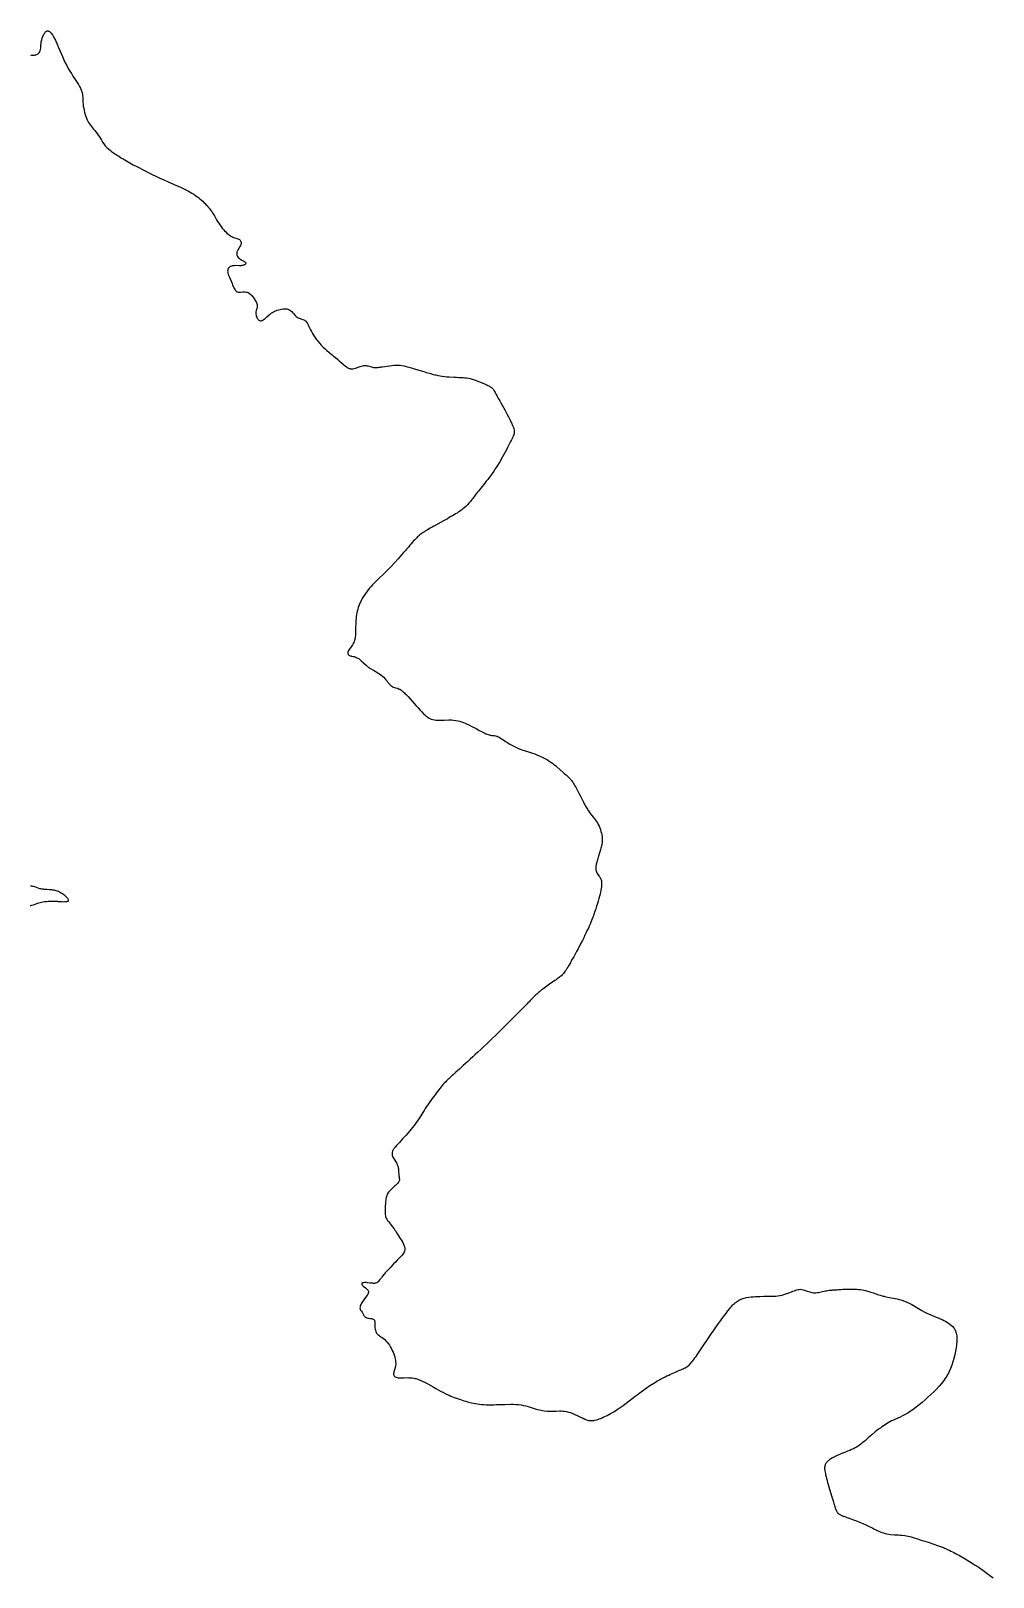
# Model space of a CAD drawing. Header units: millimetres. Extents: x -2361 to 3434, y -911 to 5460.
# Drawn here: x 1289 to 3271, y 2275 to 5460 of the extents above; entities that cross this region are included whole.
import ezdxf

# ---------------------------------------------------------------- set-up
doc = ezdxf.new("R2010")
doc.units = ezdxf.units.MM
doc.layers.add('180', color=7, linetype='Continuous')

msp = doc.modelspace()

# ---------------------------------------------------------------- linework, layer by layer
at = {"layer": '180', "elevation": 180}
for points in [[(1287.7, 5410.7), (1289.9, 5410.4), (1291.9, 5410.3), (1293.9, 5410.3), (1295.7, 5410.4), (1297.4, 5410.7), (1299, 5411.2), (1300.5, 5411.7), (1301.9, 5412.4), (1303.1, 5413.2), (1304.2, 5414), (1305.2, 5415), (1306, 5416), (1306.7, 5417.1), (1307.3, 5418.3), (1307.8, 5419.5), (1308.5, 5422.1), (1308.8, 5424.9), (1309, 5427.9), (1309.2, 5431.1), (1309.5, 5434.5), (1310, 5438.1), (1310.8, 5441.8), (1311.9, 5445.5), (1313.2, 5449.1), (1314.7, 5452.4), (1315.5, 5453.9), (1316.3, 5455.2), (1317.1, 5456.5), (1318, 5457.5), (1318.8, 5458.4), (1319.7, 5459.1), (1320.5, 5459.7), (1321.4, 5460), (1322.3, 5460.2), (1323.2, 5460.3), (1324, 5460.2), (1324.9, 5460), (1325.8, 5459.6), (1326.6, 5459.1), (1327.5, 5458.5), (1328.4, 5457.8), (1330.1, 5456), (1331.8, 5453.9), (1332.7, 5452.7), (1333.5, 5451.3), (1334.4, 5449.9), (1335.3, 5448.4), (1336.1, 5446.7), (1337.1, 5444.9), (1338, 5443), (1339, 5440.9), (1340, 5438.8), (1341, 5436.4), (1342.1, 5434), (1343.2, 5431.4), (1344.3, 5428.6), (1345.5, 5425.8), (1348, 5419.9), (1350.6, 5413.7), (1353.4, 5407.3), (1356.2, 5401), (1359.2, 5394.8), (1362.3, 5388.9), (1365.5, 5383.1), (1368.7, 5377.6), (1371.9, 5372.4), (1375.1, 5367.4), (1378.1, 5362.6), (1381.1, 5358), (1383.8, 5353.7), (1386.4, 5349.6), (1388.7, 5345.7), (1390.7, 5342), (1391.5, 5340.2), (1392.3, 5338.5), (1393, 5336.9), (1393.6, 5335.3), (1394.1, 5333.7), (1394.4, 5332.2), (1395, 5329.3), (1395.2, 5326.5), (1395.3, 5323.6), (1395.3, 5320.5), (1395.4, 5317.2), (1395.5, 5315.4), (1395.6, 5313.5), (1396, 5309.5), (1396.6, 5305.3), (1397.4, 5300.9), (1398.2, 5296.4), (1399.2, 5292.1), (1400.3, 5288), (1401.5, 5284.1), (1402.8, 5280.6), (1404.2, 5277.4), (1405.7, 5274.4), (1407.3, 5271.5), (1409.1, 5268.8), (1411.1, 5266.1), (1413.2, 5263.5), (1415.5, 5260.8), (1417.9, 5258.1), (1420.3, 5255.2), (1422.7, 5252.3), (1425.1, 5249.2), (1427.4, 5245.8), (1429.6, 5242.3), (1431.8, 5238.6), (1434, 5234.9), (1436.4, 5231.1), (1439, 5227.4), (1441.8, 5223.8), (1445, 5220.4), (1448.5, 5217), (1452.4, 5213.8), (1454.5, 5212.1), (1456.7, 5210.5), (1459, 5208.8), (1461.5, 5207.2), (1464, 5205.5), (1466.7, 5203.8), (1469.5, 5202), (1472.5, 5200.2), (1475.5, 5198.4), (1478.7, 5196.5), (1485.3, 5192.6), (1492.3, 5188.7), (1499.6, 5184.7), (1507.1, 5180.6), (1522.5, 5172.6), (1538.3, 5164.7), (1546.3, 5160.8), (1554.5, 5156.9), (1562.8, 5153.2), (1571.2, 5149.4), (1588.3, 5142), (1596.8, 5138.2), (1605.1, 5134.3), (1613, 5130.2), (1616.8, 5128.2), (1620.5, 5126), (1624.1, 5123.8), (1627.5, 5121.5), (1630.8, 5119.2), (1633.9, 5116.8), (1636.9, 5114.4), (1639.8, 5111.9), (1642.5, 5109.5), (1645.1, 5107), (1647.5, 5104.5), (1649.9, 5102.1), (1652.1, 5099.6), (1654.1, 5097.2), (1656.1, 5094.8), (1657.9, 5092.4), (1659.6, 5090.1), (1661.2, 5087.9), (1664, 5083.5), (1666.6, 5079.3), (1668.9, 5075.2), (1671.2, 5071.3), (1673.3, 5067.6), (1675.6, 5064), (1677.9, 5060.5), (1680.3, 5057.2), (1682.8, 5054.1), (1685.2, 5051.2), (1687.7, 5048.5), (1690.1, 5046), (1692.5, 5043.7), (1694.9, 5041.7), (1697.2, 5039.9), (1699.5, 5038.4), (1701.7, 5037), (1704, 5035.8), (1706.3, 5034.9), (1708.6, 5034.1), (1712.9, 5032.7), (1714.9, 5032), (1716.7, 5031.2), (1718.3, 5030.2), (1719.6, 5029.1), (1720.6, 5027.7), (1721.3, 5026.1), (1721.7, 5024.4), (1721.7, 5022.5), (1721.5, 5021.4), (1721.3, 5020.4), (1720.9, 5019.3), (1720.5, 5018.2), (1719.3, 5015.9), (1717.8, 5013.4), (1714.9, 5008.5), (1713.7, 5006.1), (1713.2, 5004.9), (1712.9, 5003.7), (1712.6, 5002.5), (1712.6, 5001.4), (1712.6, 5000.3), (1712.8, 4999.2), (1713.1, 4998.1), (1713.4, 4997.1), (1714.5, 4995.2), (1715.8, 4993.4), (1717.4, 4991.8), (1719.1, 4990.4), (1720.9, 4989.2), (1722.7, 4988.2), (1724.4, 4987.2), (1726.1, 4986.4), (1727.6, 4985.6), (1728.9, 4984.8), (1729.9, 4984.1), (1730.6, 4983.2), (1731.1, 4982.4), (1731.2, 4981.6), (1731.1, 4980.8), (1730.8, 4980), (1730.1, 4979.2), (1729.2, 4978.6), (1728.1, 4978), (1726.7, 4977.4), (1725.2, 4977), (1723.5, 4976.7), (1721.7, 4976.5), (1719.8, 4976.4), (1717.8, 4976.4), (1709.6, 4976.7), (1707.5, 4976.6), (1705.5, 4976.4), (1703.6, 4976), (1701.7, 4975.5), (1700, 4974.8), (1698.4, 4974), (1697, 4973), (1695.9, 4971.8), (1695, 4970.5), (1694.4, 4969), (1694, 4967.3), (1693.9, 4965.4), (1694.1, 4963.3), (1694.6, 4961), (1695.3, 4958.4), (1696.4, 4955.7), (1697.6, 4952.7), (1698.9, 4949.7), (1701.7, 4943.4), (1703, 4940.2), (1704.2, 4937.1), (1705.4, 4934), (1706.6, 4931.2), (1707.8, 4928.7), (1709.1, 4926.5), (1709.8, 4925.5), (1710.6, 4924.7), (1711.4, 4924), (1712.2, 4923.4), (1713.2, 4923), (1714.1, 4922.6), (1716.1, 4922.2), (1718.3, 4922.1), (1720.6, 4922.2), (1725.1, 4922.5), (1727.4, 4922.6), (1729.6, 4922.5), (1731.8, 4922.3), (1733.9, 4921.8), (1736, 4921.1), (1738, 4920.1), (1739.9, 4918.8), (1741.7, 4917.3), (1743.5, 4915.4), (1745.2, 4913.4), (1748.3, 4909.1), (1749.7, 4907), (1750.9, 4904.9), (1752.1, 4902.9), (1753.1, 4900.9), (1753.9, 4898.9), (1754.5, 4896.9), (1754.8, 4894.9), (1754.8, 4892.9), (1754.5, 4890.8), (1754, 4888.6), (1752.8, 4884.1), (1752.3, 4881.8), (1752.1, 4879.4), (1752.1, 4877.1), (1752.4, 4874.8), (1753, 4872.6), (1753.8, 4870.5), (1754.8, 4868.6), (1755.9, 4866.9), (1757.1, 4865.5), (1758.4, 4864.4), (1759.7, 4863.6), (1761.1, 4863.2), (1762.6, 4863.1), (1764.1, 4863.3), (1765.7, 4863.9), (1767.4, 4864.9), (1769.2, 4866.1), (1771.1, 4867.7), (1774.8, 4871.1), (1778.6, 4874.7), (1780.5, 4876.3), (1782.3, 4877.7), (1784.3, 4879.1), (1786.3, 4880.3), (1788.4, 4881.5), (1790.7, 4882.6), (1793.3, 4883.7), (1796, 4884.7), (1799, 4885.7), (1802, 4886.5), (1805, 4887.2), (1808, 4887.7), (1810.8, 4887.9), (1813.5, 4887.9), (1815.9, 4887.6), (1818.2, 4887.1), (1820.3, 4886.3), (1822.3, 4885.1), (1824.2, 4883.8), (1826, 4882.1), (1827.8, 4880.2), (1829.5, 4878.1), (1833.1, 4874), (1835, 4872.1), (1837, 4870.4), (1839.2, 4869.2), (1841.6, 4868.2), (1846.5, 4866.7), (1848.9, 4866), (1851.2, 4865), (1852.2, 4864.4), (1853.2, 4863.7), (1854.2, 4862.9), (1855, 4862.1), (1856.7, 4860), (1858.2, 4857.5), (1859.6, 4854.7), (1861.1, 4851.6), (1862.7, 4848.3), (1864.4, 4844.7), (1866.4, 4841), (1868.6, 4837.1), (1871, 4833.1), (1873.6, 4829), (1876.5, 4824.9), (1879.7, 4820.8), (1883.2, 4816.8), (1886.9, 4812.8), (1890.7, 4809), (1894.6, 4805.3), (1898.4, 4801.8), (1902.2, 4798.6), (1905.8, 4795.6), (1909.1, 4792.8), (1912.3, 4790.3), (1915.3, 4787.9), (1921.1, 4783.1), (1924, 4780.7), (1926.9, 4778.1), (1932.8, 4772.7), (1935.8, 4770.2), (1938.7, 4768), (1940.1, 4767), (1941.5, 4766.2), (1942.9, 4765.4), (1944.3, 4764.8), (1945.7, 4764.4), (1947, 4764.1), (1948.3, 4764), (1949.6, 4763.9), (1952.1, 4764.1), (1954.6, 4764.6), (1957.1, 4765.4), (1959.7, 4766.3), (1964.8, 4768.2), (1967.3, 4769.1), (1969.9, 4769.8), (1972.4, 4770.4), (1974.8, 4770.8), (1977.2, 4770.9), (1979.5, 4770.8), (1981.7, 4770.4), (1983.8, 4769.9), (1988, 4768.6), (1990.1, 4768), (1992.2, 4767.5), (1994.4, 4767.1), (1996.7, 4766.9), (1999.3, 4766.9), (2002.1, 4767), (2003.6, 4767.1), (2005.3, 4767.3), (2007, 4767.5), (2008.9, 4767.7), (2010.9, 4768), (2013, 4768.3), (2017.5, 4769), (2022.3, 4769.7), (2027.2, 4770.4), (2032, 4771.1), (2036.7, 4771.5), (2039, 4771.7), (2041.1, 4771.8), (2045.2, 4771.8), (2049.2, 4771.5), (2053.1, 4770.9), (2057.3, 4770.1), (2059.5, 4769.6), (2061.9, 4769), (2064.3, 4768.3), (2067, 4767.6), (2069.8, 4766.8), (2072.8, 4765.9), (2075.9, 4765), (2079.2, 4764), (2086, 4762), (2099.9, 4757.8), (2103.2, 4756.8), (2106.5, 4755.9), (2109.6, 4755), (2112.6, 4754.1), (2115.4, 4753.3), (2118, 4752.6), (2120.5, 4752), (2122.9, 4751.4), (2127.4, 4750.4), (2131.8, 4749.5), (2136.1, 4748.8), (2140.5, 4748.3), (2145.2, 4747.8), (2150.2, 4747.5), (2160.6, 4746.9), (2165.7, 4746.7), (2170.5, 4746.5), (2172.8, 4746.4), (2175, 4746.3), (2179.1, 4746), (2182.8, 4745.7), (2186.4, 4745.3), (2189.9, 4744.7), (2193.7, 4743.9), (2195.7, 4743.4), (2197.8, 4742.8), (2200, 4742.1), (2202.3, 4741.3), (2204.8, 4740.5), (2207.4, 4739.5), (2212.7, 4737.5), (2218, 4735.3), (2223.2, 4733.1), (2225.6, 4732), (2227.9, 4731), (2230, 4729.9), (2231.9, 4729), (2233.6, 4728.1), (2235.1, 4727.2), (2236.4, 4726.4), (2237.6, 4725.5), (2238.7, 4724.5), (2239.7, 4723.4), (2240.7, 4722.2), (2241.7, 4720.8), (2242.8, 4719.1), (2243.9, 4717.2), (2245.2, 4715), (2246.6, 4712.4), (2247.4, 4710.9), (2248.3, 4709.4), (2249.2, 4707.8), (2250.1, 4706), (2251.2, 4704.2), (2252.2, 4702.2), (2254.5, 4698.1), (2256.9, 4693.7), (2259.4, 4689.1), (2264.7, 4679.5), (2269.8, 4669.9), (2272.3, 4665.2), (2274.6, 4660.8), (2276.7, 4656.6), (2277.7, 4654.6), (2278.6, 4652.7), (2279.5, 4650.9), (2280.3, 4649.2), (2281, 4647.6), (2281.7, 4646.1), (2282.8, 4643.3), (2283.6, 4640.8), (2284.2, 4638.6), (2284.5, 4636.4), (2284.6, 4634.4), (2284.4, 4632.4), (2284, 4630.4), (2283.4, 4628.2), (2282.5, 4626), (2281.4, 4623.5), (2280.1, 4620.7), (2279.4, 4619.2), (2278.6, 4617.6), (2276.8, 4614.1), (2274.9, 4610.3), (2272.8, 4606.2), (2270.6, 4601.8), (2268.2, 4597.2), (2265.6, 4592.5), (2263, 4587.6), (2260.2, 4582.6), (2254.4, 4572.6), (2248.3, 4562.7), (2245.3, 4557.9), (2242.2, 4553.2), (2239.1, 4548.7), (2235.9, 4544.4), (2232.9, 4540.2), (2229.8, 4536.2), (2226.8, 4532.3), (2223.9, 4528.5), (2221, 4524.9), (2218.2, 4521.5), (2215.6, 4518.2), (2213, 4515), (2210.6, 4512), (2208.3, 4509.2), (2206.2, 4506.5), (2204.2, 4503.9), (2202.3, 4501.4), (2200.5, 4499.1), (2198.9, 4496.9), (2197.3, 4494.7), (2194.1, 4490.8), (2191.1, 4487.1), (2187.9, 4483.6), (2184.5, 4480.3), (2180.7, 4477), (2178.7, 4475.4), (2176.5, 4473.7), (2174.2, 4472.1), (2171.8, 4470.4), (2169.2, 4468.7), (2166.5, 4467), (2163.6, 4465.2), (2160.6, 4463.4), (2157.4, 4461.4), (2154, 4459.5), (2150.4, 4457.4), (2146.7, 4455.2), (2138.8, 4450.8), (2122.7, 4441.8), (2118.8, 4439.6), (2115, 4437.5), (2111.4, 4435.5), (2108, 4433.5), (2104.9, 4431.7), (2101.9, 4430), (2099.3, 4428.4), (2096.9, 4426.9), (2094.7, 4425.5), (2092.7, 4424.1), (2088.9, 4421.2), (2087, 4419.6), (2085.2, 4417.9), (2083.4, 4416.1), (2081.4, 4414.1), (2079.4, 4411.9), (2077.2, 4409.5), (2074.7, 4406.7), (2072.1, 4403.7), (2069.3, 4400.4), (2066.3, 4396.9), (2063.2, 4393.2), (2059.9, 4389.3), (2056.4, 4385.3), (2052.9, 4381.2), (2045.5, 4372.8), (2037.8, 4364.3), (2030, 4356), (2022.2, 4348.1), (2014.4, 4340.5), (2006.8, 4333.1), (1999.6, 4326), (1996.1, 4322.5), (1992.7, 4318.9), (1989.5, 4315.4), (1986.4, 4311.9), (1983.4, 4308.4), (1980.7, 4304.9), (1978.1, 4301.3), (1975.6, 4297.7), (1973.4, 4294.1), (1971.3, 4290.5), (1969.3, 4286.9), (1967.6, 4283.2), (1965.9, 4279.6), (1964.5, 4275.9), (1963.2, 4272.2), (1962, 4268.5), (1961.1, 4264.8), (1960.2, 4261), (1959.5, 4257.2), (1959, 4253.5), (1958.6, 4249.7), (1958.2, 4246), (1957.8, 4238.8), (1957.6, 4231.8), (1957.6, 4228.5), (1957.5, 4225.4), (1957.5, 4222.3), (1957.4, 4219.5), (1957.3, 4216.8), (1957.1, 4214.3), (1956.9, 4212), (1956.6, 4209.9), (1956.2, 4208), (1955.8, 4206.2), (1955.3, 4204.5), (1954.8, 4203), (1953.7, 4200.2), (1952.5, 4197.8), (1951.1, 4195.5), (1948.2, 4191.3), (1946.8, 4189.4), (1945.4, 4187.5), (1944.2, 4185.6), (1943.2, 4183.9), (1942.3, 4182.2), (1941.8, 4180.6), (1941.5, 4179.1), (1941.5, 4177.7), (1941.7, 4176.5), (1942.2, 4175.4), (1942.9, 4174.5), (1943.8, 4173.8), (1944.9, 4173.2), (1946.1, 4172.8), (1947.6, 4172.5), (1949.1, 4172.2), (1952.6, 4171.5), (1954.4, 4171.1), (1956.3, 4170.5), (1958.3, 4169.8), (1960.3, 4168.9), (1962.4, 4167.7), (1964.6, 4166.3), (1966.9, 4164.5), (1969.2, 4162.5), (1974.1, 4158), (1979, 4153.4), (1981.4, 4151.3), (1983.7, 4149.5), (1986, 4147.8), (1988.4, 4146.4), (1993.1, 4143.6), (1995.7, 4142.2), (1998.4, 4140.7), (2001.2, 4139), (2004.1, 4137.3), (2007, 4135.3), (2009.9, 4133.3), (2012.7, 4131), (2015.4, 4128.6), (2017.9, 4126), (2020.2, 4123.3), (2022.3, 4120.6), (2024.3, 4117.9), (2026.3, 4115.5), (2028.2, 4113.3), (2030.1, 4111.5), (2032, 4110.1), (2034, 4109), (2035.9, 4108.2), (2039.8, 4107), (2043.7, 4106), (2045.6, 4105.3), (2047.6, 4104.3), (2048.7, 4103.7), (2049.8, 4103.1), (2051, 4102.3), (2052.2, 4101.3), (2053.6, 4100.3), (2055, 4099.1), (2056.5, 4097.8), (2058.1, 4096.2), (2059.8, 4094.6), (2061.7, 4092.7), (2063.6, 4090.7), (2065.6, 4088.6), (2069.7, 4084.2), (2074, 4079.5), (2082.6, 4069.9), (2086.6, 4065.3), (2090.5, 4061), (2094.1, 4057.1), (2097.6, 4053.5), (2099.3, 4051.9), (2101, 4050.3), (2102.6, 4048.9), (2104.2, 4047.6), (2105.8, 4046.4), (2107.3, 4045.3), (2108.9, 4044.4), (2110.4, 4043.5), (2113.4, 4042.2), (2116.5, 4041.2), (2119.8, 4040.6), (2123.2, 4040.3), (2126.9, 4040.1), (2131, 4040.2), (2135.5, 4040.3), (2140.2, 4040.4), (2150, 4040.6), (2154.9, 4040.5), (2159.6, 4040.2), (2164, 4039.7), (2168.2, 4038.9), (2172.2, 4038), (2176.1, 4036.8), (2179.8, 4035.4), (2183.5, 4033.8), (2187.3, 4032.2), (2191, 4030.4), (2198.5, 4026.7), (2205.8, 4022.9), (2209.2, 4021), (2212.5, 4019.2), (2215.5, 4017.6), (2218.4, 4016), (2221.2, 4014.6), (2223.8, 4013.3), (2226.2, 4012.1), (2228.5, 4011.2), (2230.7, 4010.4), (2232.7, 4009.8), (2234.7, 4009.3), (2236.5, 4009), (2238.3, 4008.7), (2239.9, 4008.6), (2243, 4008.3), (2246.1, 4007.9), (2247.7, 4007.5), (2249.4, 4007), (2251.2, 4006.1), (2253.2, 4005), (2255.5, 4003.7), (2257.9, 4002), (2260.6, 4000.2), (2263.5, 3998.3), (2266.7, 3996.2), (2270.2, 3994), (2274, 3991.7), (2277.9, 3989.5), (2282, 3987.3), (2286.1, 3985.2), (2290.3, 3983.2), (2294.4, 3981.4), (2298.4, 3979.9), (2302.3, 3978.5), (2310, 3976.1), (2314, 3974.9), (2318.1, 3973.6), (2322.3, 3972.1), (2326.7, 3970.5), (2331.3, 3968.7), (2335.9, 3966.8), (2340.5, 3964.7), (2344.9, 3962.6), (2349.1, 3960.5), (2352.9, 3958.3), (2356.5, 3956), (2359.8, 3953.8), (2363, 3951.4), (2366.1, 3949), (2369.1, 3946.5), (2372.2, 3943.9), (2378.7, 3938.3), (2385.2, 3932.6), (2388.3, 3929.8), (2391.2, 3927.3), (2393.9, 3924.9), (2396.3, 3922.6), (2398.6, 3920.4), (2400.8, 3917.9), (2402, 3916.5), (2403.1, 3915), (2404.3, 3913.4), (2405.5, 3911.6), (2406.8, 3909.6), (2408.1, 3907.4), (2409.6, 3904.9), (2411.1, 3902.2), (2412.6, 3899.4), (2414.2, 3896.4), (2417.5, 3890), (2420.8, 3883.5), (2424.1, 3877), (2425.7, 3873.9), (2427.3, 3870.9), (2428.8, 3868), (2430.2, 3865.4), (2431.5, 3862.9), (2432.8, 3860.7), (2434, 3858.5), (2435.2, 3856.6), (2436.3, 3854.8), (2437.4, 3853.1), (2439.5, 3850), (2441.5, 3847.2), (2443.5, 3844.6), (2447.6, 3839.5), (2451.8, 3834.3), (2453.8, 3831.5), (2455.7, 3828.6), (2457.5, 3825.4), (2459.1, 3821.9), (2460.6, 3818.3), (2461.9, 3814.6), (2463.1, 3810.9), (2464, 3807.2), (2464.8, 3803.6), (2465.4, 3800.2), (2465.7, 3797), (2465.8, 3793.8), (2465.7, 3790.5), (2465.3, 3787), (2465, 3785.1), (2464.6, 3783.1), (2464.2, 3781.1), (2463.6, 3778.8), (2463, 3776.5), (2462.3, 3774), (2460.8, 3768.8), (2457.5, 3758), (2455.9, 3752.7), (2455.2, 3750.2), (2454.5, 3747.8), (2454, 3745.6), (2453.5, 3743.5), (2453.1, 3741.6), (2452.8, 3739.8), (2452.5, 3738.2), (2452.4, 3736.7), (2452.3, 3735.2), (2452.3, 3733.9), (2452.5, 3731.6), (2453, 3729.5), (2453.7, 3727.5), (2454.6, 3725.7), (2455.6, 3723.9), (2456.8, 3722.2), (2459.2, 3718.9), (2460.3, 3717.3), (2461.3, 3715.7), (2462.2, 3714.2), (2462.9, 3712.7), (2463.5, 3711), (2464, 3709.3), (2464.3, 3707.3), (2464.4, 3705.1), (2464.4, 3702.7), (2464.3, 3699.9), (2464, 3696.8), (2463.6, 3693.5), (2463, 3689.8), (2462.2, 3685.9), (2461.2, 3681.7), (2460.1, 3677.2), (2458.7, 3672.5), (2457.3, 3667.5), (2455.7, 3662.4), (2454, 3657.1), (2452.2, 3651.6), (2450.4, 3646), (2448.5, 3640.2), (2447.4, 3637.2), (2446.3, 3634.1), (2445, 3630.8), (2443.7, 3627.4), (2442.3, 3623.8), (2440.7, 3620), (2439, 3615.9), (2437.1, 3611.7), (2435, 3607.2), (2432.7, 3602.4), (2430.2, 3597.3), (2427.6, 3591.9), (2424.8, 3586.4), (2421.9, 3580.7), (2415.9, 3569.3), (2412.8, 3563.6), (2409.8, 3558), (2406.9, 3552.7), (2404, 3547.5), (2401.3, 3542.6), (2400, 3540.4), (2398.7, 3538.2), (2397.5, 3536.1), (2396.4, 3534.1), (2395.3, 3532.2), (2394.2, 3530.5), (2393.3, 3528.8), (2392.3, 3527.3), (2390.6, 3524.5), (2389, 3522.1), (2387.5, 3520), (2386.1, 3518.2), (2384.7, 3516.6), (2383.3, 3515.1), (2381.8, 3513.7), (2380.3, 3512.5), (2378.7, 3511.2), (2377, 3509.9), (2375.1, 3508.5), (2373, 3507), (2370.6, 3505.4), (2368.1, 3503.7), (2365.5, 3501.8), (2359.9, 3498), (2348.5, 3489.9), (2345.8, 3487.9), (2343.2, 3486), (2340.8, 3484.2), (2338.5, 3482.4), (2336.4, 3480.7), (2334.4, 3479.1), (2330.7, 3475.7), (2328.8, 3473.9), (2326.9, 3472), (2324.8, 3470), (2322.5, 3467.7), (2320.1, 3465.2), (2317.4, 3462.3), (2315.9, 3460.8), (2314.3, 3459.2), (2312.7, 3457.5), (2310.9, 3455.7), (2309, 3453.8), (2307.1, 3451.8), (2305, 3449.7), (2302.8, 3447.5), (2300.6, 3445.2), (2298.2, 3442.8), (2295.7, 3440.3), (2293.2, 3437.7), (2287.9, 3432.4), (2282.3, 3426.8), (2276.6, 3421.1), (2270.6, 3415.1), (2264.5, 3409.1), (2258.3, 3403), (2245.7, 3390.7), (2239.5, 3384.7), (2233.3, 3378.7), (2227.2, 3372.9), (2221.2, 3367.2), (2215.3, 3361.7), (2209.6, 3356.3), (2204.1, 3351.2), (2198.8, 3346.2), (2193.6, 3341.5), (2188.7, 3336.9), (2184, 3332.6), (2179.5, 3328.5), (2175.3, 3324.7), (2171.3, 3321.1), (2167.7, 3317.8), (2164.4, 3314.8), (2161.3, 3312), (2158.5, 3309.5), (2156, 3307.2), (2153.6, 3305.1), (2151.5, 3303.1), (2149.6, 3301.3), (2147.8, 3299.7), (2146.2, 3298.1), (2144.6, 3296.7), (2143.2, 3295.3), (2140.6, 3292.6), (2138.2, 3289.9), (2135.9, 3287.2), (2133.6, 3284.4), (2131.3, 3281.5), (2129, 3278.5), (2126.5, 3275.3), (2123.9, 3271.8), (2121.2, 3268.1), (2118.3, 3264.3), (2115.4, 3260.3), (2109.4, 3252), (2106.6, 3247.9), (2103.8, 3243.8), (2101.2, 3239.8), (2098.7, 3235.8), (2096.3, 3232), (2093.9, 3228.2), (2091.7, 3224.6), (2089.4, 3221.1), (2084.9, 3214.3), (2082.6, 3211), (2080.1, 3207.7), (2077.5, 3204.2), (2074.7, 3200.7), (2071.7, 3197), (2068.4, 3193.2), (2065, 3189.2), (2061.5, 3185.3), (2054.4, 3177.4), (2051, 3173.7), (2047.7, 3170.1), (2044.5, 3166.7), (2041.6, 3163.5), (2039.1, 3160.5), (2037.9, 3159.1), (2036.9, 3157.7), (2035.9, 3156.3), (2035.1, 3155), (2034.4, 3153.7), (2033.8, 3152.5), (2033.4, 3151.3), (2033, 3150.2), (2032.8, 3149.1), (2032.7, 3148), (2032.7, 3145.9), (2033, 3143.8), (2033.7, 3141.9), (2034.5, 3139.9), (2035.5, 3137.9), (2036.7, 3135.9), (2039.1, 3131.9), (2041.5, 3128.1), (2042.5, 3126.3), (2043.3, 3124.6), (2044.1, 3122.9), (2044.7, 3121.2), (2045.2, 3119.5), (2045.5, 3117.7), (2045.8, 3115.9), (2046, 3113.9), (2046.2, 3109.6), (2046.4, 3105.3), (2046.5, 3103.1), (2046.7, 3101.1), (2047, 3099.2), (2047.4, 3097.4), (2047.6, 3095.7), (2047.8, 3094.1), (2047.8, 3092.5), (2047.5, 3091), (2046.9, 3089.5), (2046, 3088), (2044.8, 3086.5), (2043.4, 3085), (2041.7, 3083.4), (2039.8, 3081.7), (2037.8, 3080), (2035.7, 3078.1), (2031.3, 3074), (2029.2, 3071.9), (2027.2, 3069.7), (2025.5, 3067.5), (2024, 3065.4), (2022.8, 3063.2), (2021.8, 3061), (2021, 3058.8), (2020.4, 3056.4), (2020, 3053.9), (2019.6, 3051.1), (2019.3, 3048.2), (2019, 3045), (2018.6, 3038.5), (2018.4, 3032.1), (2018.3, 3029.2), (2018.2, 3026.4), (2018.3, 3023.8), (2018.5, 3021.3), (2018.9, 3018.9), (2019.5, 3016.5), (2020.5, 3014.1), (2021.8, 3011.8), (2023.4, 3009.4), (2025.2, 3006.9), (2029.2, 3002), (2033.2, 2997.1), (2036.8, 2992.2), (2038.5, 2989.6), (2040.2, 2987), (2042, 2984.1), (2043.9, 2981.1), (2046, 2977.9), (2048.2, 2974.4), (2052.7, 2967.3), (2054.7, 2963.7), (2056.4, 2960.3), (2057.1, 2958.7), (2057.7, 2957.1), (2058.2, 2955.5), (2058.6, 2954.1), (2058.9, 2952.7), (2059, 2951.3), (2059, 2950), (2059, 2948.7), (2058.6, 2946.4), (2057.8, 2944.1), (2056.6, 2941.9), (2055.2, 2939.8), (2053.5, 2937.7), (2051.6, 2935.6), (2043.3, 2927.6), (2039.5, 2923.6), (2036, 2919.7), (2032.5, 2915.7), (2028.8, 2911.8), (2024.8, 2907.8), (2020.8, 2903.6), (2018.7, 2901.3), (2016.6, 2898.8), (2012.5, 2893.7), (2010.6, 2891.2), (2008.7, 2888.9), (2007, 2886.7), (2005.3, 2884.8), (2003.8, 2883.2), (2002.4, 2882), (2001, 2881), (1999.6, 2880.3), (1998, 2879.9), (1996.3, 2879.7), (1994.3, 2879.6), (1992.1, 2879.8), (1989.7, 2880), (1987.3, 2880.3), (1982.3, 2881), (1979.9, 2881.2), (1977.7, 2881.3), (1975.6, 2881.2), (1973.8, 2881.1), (1972.3, 2880.8), (1971.2, 2880.3), (1970.7, 2880), (1970.4, 2879.7), (1970.2, 2879.3), (1970.1, 2878.9), (1970.1, 2878.5), (1970.2, 2878), (1970.7, 2876.9), (1971.5, 2875.8), (1972.6, 2874.7), (1973.9, 2873.5), (1975.3, 2872.3), (1978.2, 2870.2), (1979.6, 2869.1), (1981, 2868.1), (1982.1, 2867), (1983.1, 2865.9), (1983.7, 2864.6), (1984, 2863.3), (1984.1, 2861.9), (1983.8, 2860.4), (1983.3, 2858.8), (1982.5, 2857.1), (1981.5, 2855.3), (1980.3, 2853.5), (1978.9, 2851.6), (1977.5, 2849.6), (1974.3, 2845.5), (1971.4, 2841.2), (1970, 2839.1), (1968.9, 2836.9), (1967.9, 2834.8), (1967.2, 2832.7), (1966.7, 2830.8), (1966.6, 2829), (1966.8, 2827.3), (1967.3, 2825.8), (1968, 2824.4), (1968.9, 2823.1), (1970.9, 2820.5), (1971.8, 2819.2), (1972.6, 2817.7), (1974.1, 2814.7), (1974.8, 2813.3), (1975.6, 2812), (1976.6, 2810.8), (1977.8, 2809.9), (1979.2, 2809.2), (1980.8, 2808.7), (1982.5, 2808.3), (1984.2, 2808), (1987.7, 2807.6), (1989.4, 2807.4), (1991, 2807.1), (1992.4, 2806.7), (1993.7, 2806.2), (1994.8, 2805.6), (1995.7, 2804.8), (1996.4, 2803.8), (1996.8, 2802.5), (1997.1, 2801), (1997.2, 2799.4), (1997.3, 2797.5), (1997.3, 2795.4), (1997.3, 2793.2), (1997.3, 2790.8), (1997.5, 2788.2), (1997.8, 2785.6), (1998.3, 2783.1), (1999, 2780.6), (2000, 2778.3), (2000.6, 2777.2), (2001.4, 2776.2), (2003.1, 2774.4), (2005.1, 2772.8), (2007.4, 2771.2), (2009.8, 2769.7), (2012.4, 2768), (2015, 2766.1), (2017.6, 2763.9), (2020.2, 2761.3), (2022.7, 2758.5), (2025.1, 2755.4), (2027.3, 2752.1), (2029.5, 2748.6), (2031.4, 2745.1), (2033.2, 2741.4), (2034.8, 2737.8), (2036.2, 2734.2), (2037.4, 2730.6), (2038.4, 2727.2), (2039.1, 2724), (2039.7, 2721), (2040, 2718.2), (2040.2, 2715.6), (2040.2, 2713.1), (2040, 2710.8), (2039.6, 2708.6), (2039.1, 2706.3), (2037.8, 2701.8), (2036.6, 2697.5), (2036.1, 2695.5), (2035.9, 2693.6), (2035.9, 2691.9), (2036.3, 2690.4), (2037, 2689.1), (2038, 2687.9), (2039.4, 2687), (2041.1, 2686.3), (2043.2, 2685.8), (2045.6, 2685.4), (2048.2, 2685.2), (2051.2, 2685.2), (2054.2, 2685.2), (2057.5, 2685.3), (2064.1, 2685.5), (2067.4, 2685.4), (2070.8, 2685.3), (2074.3, 2684.9), (2077.9, 2684.3), (2079.9, 2683.9), (2081.9, 2683.4), (2083.9, 2682.7), (2086.1, 2682), (2088.3, 2681.1), (2090.7, 2680.2), (2093.2, 2679.1), (2095.7, 2677.9), (2100.9, 2675.2), (2106.4, 2672.4), (2117.3, 2666.3), (2122.7, 2663.3), (2127.9, 2660.5), (2132.8, 2657.9), (2137.6, 2655.4), (2142.1, 2653.1), (2146.3, 2651), (2150.3, 2649.2), (2154, 2647.5), (2157.5, 2646), (2160.8, 2644.6), (2167.2, 2642.3), (2173.7, 2640.1), (2177.2, 2639), (2180.8, 2637.9), (2184.5, 2636.8), (2188.4, 2635.8), (2196.3, 2633.8), (2204.4, 2632.1), (2208.5, 2631.4), (2212.7, 2630.8), (2217.1, 2630.3), (2221.6, 2629.9), (2226.3, 2629.7), (2231.4, 2629.5), (2236.6, 2629.6), (2242.1, 2629.7), (2247.7, 2629.8), (2253.5, 2630), (2265.1, 2630.4), (2276.6, 2630.6), (2282.3, 2630.5), (2287.8, 2630.3), (2293.2, 2629.9), (2298.4, 2629.3), (2303.4, 2628.4), (2308.3, 2627.3), (2312.9, 2626.1), (2317.3, 2624.7), (2321.4, 2623.3), (2325.4, 2622), (2329.3, 2620.8), (2332.9, 2619.7), (2336.3, 2618.9), (2339.6, 2618.2), (2342.9, 2617.6), (2346, 2617.2), (2352.2, 2616.6), (2358.3, 2616.4), (2364.6, 2616.5), (2370.9, 2616.7), (2377.5, 2616.9), (2380.9, 2616.9), (2384.5, 2616.7), (2388.2, 2616.3), (2392.1, 2615.6), (2394.1, 2615.2), (2396.1, 2614.6), (2400.4, 2613.3), (2404.9, 2611.6), (2409.3, 2609.7), (2413.8, 2607.7), (2418.1, 2605.6), (2422.3, 2603.6), (2426.2, 2601.7), (2429.9, 2599.9), (2433.6, 2598.5), (2435.5, 2598), (2437.4, 2597.5), (2439.4, 2597.2), (2441.4, 2597), (2443.6, 2596.9), (2445.9, 2597), (2448.3, 2597.3), (2450.8, 2597.8), (2453.6, 2598.5), (2456.5, 2599.4), (2459.5, 2600.4), (2462.7, 2601.6), (2465.9, 2602.9), (2469.3, 2604.4), (2472.6, 2606), (2476, 2607.7), (2482.9, 2611.4), (2489.7, 2615.3), (2496.2, 2619.5), (2502.5, 2623.8), (2508.7, 2628.2), (2514.7, 2632.8), (2520.9, 2637.5), (2527.3, 2642.4), (2533.9, 2647.5), (2537.4, 2650.2), (2541, 2652.8), (2548.4, 2658.3), (2556, 2663.7), (2563.9, 2669), (2571.8, 2674.1), (2579.8, 2679), (2583.7, 2681.2), (2587.6, 2683.4), (2591.5, 2685.4), (2595.3, 2687.4), (2599.1, 2689.2), (2602.8, 2690.9), (2606.4, 2692.6), (2609.8, 2694.1), (2613.2, 2695.6), (2616.4, 2697), (2619.5, 2698.3), (2622.5, 2699.5), (2625.2, 2700.7), (2627.8, 2701.8), (2630.2, 2702.8), (2632.5, 2703.8), (2634.5, 2704.8), (2636.5, 2705.8), (2640.1, 2707.9), (2641.8, 2709.1), (2643.5, 2710.5), (2645.2, 2712), (2646.9, 2713.7), (2648.6, 2715.6), (2650.5, 2717.8), (2652.5, 2720.2), (2654.6, 2722.9), (2656.8, 2726), (2659.2, 2729.3), (2661.6, 2732.8), (2664.2, 2736.6), (2666.9, 2740.5), (2669.6, 2744.6), (2675.3, 2753.1), (2681, 2761.7), (2686.6, 2770.2), (2689.4, 2774.3), (2692.1, 2778.3), (2694.8, 2782.2), (2697.5, 2786), (2700, 2789.7), (2702.5, 2793.2), (2705, 2796.7), (2707.4, 2800), (2709.8, 2803.2), (2712.1, 2806.4), (2714.3, 2809.4), (2716.5, 2812.3), (2720.8, 2817.9), (2724.8, 2823.2), (2728.7, 2828.1), (2730.6, 2830.4), (2732.5, 2832.6), (2734.4, 2834.6), (2736.3, 2836.6), (2738.2, 2838.4), (2740.2, 2840.2), (2742.2, 2841.7), (2744.3, 2843.2), (2746.4, 2844.5), (2748.6, 2845.7), (2750.8, 2846.8), (2753.1, 2847.7), (2755.5, 2848.5), (2757.9, 2849.3), (2762.7, 2850.4), (2767.6, 2851.3), (2772.4, 2851.8), (2777.2, 2852.3), (2781.7, 2852.6), (2786.2, 2852.8), (2790.5, 2852.9), (2798.9, 2853), (2807.1, 2853), (2815.3, 2853.1), (2819.5, 2853.3), (2823.6, 2853.5), (2827.8, 2854), (2831.9, 2854.6), (2836.1, 2855.5), (2840.2, 2856.6), (2844.2, 2857.9), (2848.1, 2859.2), (2851.9, 2860.6), (2855.4, 2862), (2858.6, 2863.3), (2861.6, 2864.5), (2864.4, 2865.6), (2866.9, 2866.4), (2869.4, 2867), (2871.8, 2867.4), (2874.3, 2867.5), (2876.8, 2867.2), (2879.5, 2866.6), (2882.2, 2865.8), (2887.7, 2863.9), (2890.4, 2862.9), (2893.1, 2862), (2895.7, 2861.3), (2898.3, 2860.8), (2900.8, 2860.5), (2903.4, 2860.4), (2905.9, 2860.4), (2908.5, 2860.6), (2911.2, 2860.9), (2913.9, 2861.4), (2919.4, 2862.7), (2925, 2864), (2927.7, 2864.6), (2930.4, 2865.1), (2933.2, 2865.4), (2936.1, 2865.7), (2939.3, 2866), (2941.1, 2866.1), (2943.1, 2866.2), (2945.1, 2866.4), (2947.4, 2866.5), (2949.8, 2866.7), (2952.4, 2866.9), (2955.2, 2867.1), (2958.2, 2867.3), (2961.4, 2867.5), (2964.6, 2867.7), (2968, 2867.9), (2971.6, 2868), (2978.8, 2868.1), (2986.2, 2867.8), (2990, 2867.6), (2993.7, 2867.2), (2997.4, 2866.8), (3001, 2866.2), (3004.6, 2865.4), (3008.1, 2864.7), (3014.9, 2862.9), (3021.4, 2860.9), (3024.5, 2859.9), (3027.5, 2858.9), (3030.3, 2858), (3033.1, 2857.1), (3035.7, 2856.2), (3038.1, 2855.4), (3040.4, 2854.7), (3042.6, 2854.1), (3044.6, 2853.5), (3046.6, 2853), (3050.3, 2852.1), (3057.4, 2850.8), (3061.1, 2850.1), (3065, 2849.4), (3069.2, 2848.6), (3073.7, 2847.6), (3078.4, 2846.4), (3083.2, 2844.9), (3088.2, 2843.2), (3093.3, 2841.1), (3098.3, 2838.7), (3103.4, 2835.9), (3113.7, 2829.9), (3124, 2823.9), (3129.1, 2821.1), (3134.2, 2818.6), (3139.3, 2816.3), (3144.2, 2814.2), (3149, 2812.2), (3153.6, 2810.3), (3158, 2808.5), (3162, 2806.8), (3165.8, 2805.1), (3169.4, 2803.4), (3172.7, 2801.6), (3176, 2799.7), (3179.1, 2797.7), (3182.1, 2795.6), (3185.1, 2793.2), (3187.9, 2790.5), (3189.2, 2789), (3190.5, 2787.4), (3191.6, 2785.6), (3192.7, 2783.8), (3193.6, 2781.7), (3194.5, 2779.5), (3195.2, 2777.1), (3195.7, 2774.5), (3196.1, 2771.7), (3196.4, 2768.8), (3196.5, 2765.6), (3196.4, 2762.3), (3196.2, 2758.8), (3195.9, 2755.2), (3195.5, 2751.5), (3195, 2747.8), (3193.7, 2740.2), (3192.1, 2732.5), (3190.2, 2725.1), (3188.2, 2718), (3186, 2711.1), (3183.5, 2704.5), (3180.7, 2698.1), (3179.1, 2695), (3177.4, 2691.9), (3175.7, 2688.8), (3173.8, 2685.7), (3171.7, 2682.7), (3169.6, 2679.7), (3167.3, 2676.7), (3164.9, 2673.7), (3159.9, 2667.7), (3154.4, 2661.9), (3148.7, 2656.1), (3142.9, 2650.5), (3136.8, 2644.9), (3130.8, 2639.5), (3124.7, 2634.3), (3118.6, 2629.3), (3112.6, 2624.5), (3106.6, 2620.1), (3103.7, 2618.1), (3100.8, 2616.1), (3097.9, 2614.3), (3095.1, 2612.5), (3092.4, 2610.9), (3089.6, 2609.4), (3084.4, 2606.6), (3079.3, 2604.2), (3074.6, 2602), (3070, 2599.9), (3065.8, 2598), (3061.9, 2596.2), (3058.3, 2594.3), (3054.9, 2592.5), (3051.7, 2590.5), (3048.5, 2588.5), (3045.3, 2586.4), (3042, 2584.1), (3038.7, 2581.7), (3035.2, 2579.1), (3028.2, 2573.6), (3021.2, 2567.8), (3014.4, 2561.9), (3007.9, 2556.1), (3004.7, 2553.4), (3001.6, 2550.9), (2998.6, 2548.5), (2995.6, 2546.2), (2992.7, 2544.2), (2989.6, 2542.3), (2986.5, 2540.5), (2983.1, 2538.8), (2979.5, 2537.1), (2975.6, 2535.4), (2971.3, 2533.8), (2966.8, 2532.1), (2957.5, 2528.5), (2952.9, 2526.6), (2948.4, 2524.7), (2944.1, 2522.6), (2940, 2520.4), (2936.4, 2518.1), (2934.7, 2516.9), (2933.1, 2515.7), (2931.6, 2514.4), (2930.2, 2513.2), (2928.9, 2511.9), (2927.8, 2510.5), (2926.8, 2509.2), (2926, 2507.8), (2925.3, 2506.4), (2924.8, 2504.9), (2924.3, 2503.3), (2924.1, 2501.7), (2924, 2499.8), (2924, 2497.9), (2924.1, 2495.7), (2924.4, 2493.4), (2924.8, 2490.8), (2925.4, 2488), (2926, 2484.9), (2926.9, 2481.5), (2927.8, 2477.8), (2928.9, 2473.8), (2930, 2469.5), (2931.3, 2465.1), (2933.9, 2455.9), (2936.7, 2446.6), (2938.1, 2442), (2939.4, 2437.6), (2940.7, 2433.4), (2941.9, 2429.4), (2943.1, 2425.8), (2944.1, 2422.5), (2945, 2419.6), (2945.8, 2417), (2946.6, 2414.7), (2947.4, 2412.7), (2948.1, 2411), (2948.9, 2409.5), (2949.7, 2408.2), (2950.5, 2407.1), (2951.5, 2406.1), (2952.5, 2405.2), (2953.7, 2404.3), (2955, 2403.5), (2956.6, 2402.7), (2958.3, 2401.9), (2960.2, 2401.1), (2962.3, 2400.3), (2964.6, 2399.4), (2966.9, 2398.5), (2969.5, 2397.6), (2972.1, 2396.7), (2977.7, 2394.6), (2983.7, 2392.5), (2989.8, 2390.1), (2996.1, 2387.5), (3002.4, 2384.7), (3008.6, 2381.9), (3014.6, 2379.1), (3020.3, 2376.4), (3022.9, 2375.2), (3025.5, 2373.9), (3028, 2372.8), (3030.3, 2371.7), (3032.4, 2370.7), (3034.5, 2369.7), (3038.3, 2368.1), (3041.9, 2366.6), (3045.3, 2365.4), (3048.7, 2364.4), (3052.3, 2363.6), (3056, 2363), (3059.9, 2362.5), (3068, 2361.8), (3072, 2361.6), (3075.8, 2361.3), (3079.4, 2361.1), (3082.8, 2360.9), (3089.3, 2360.2), (3092.6, 2359.7), (3096.1, 2359), (3099.8, 2358.1), (3101.9, 2357.5), (3104, 2356.9), (3108.5, 2355.6), (3113.3, 2354.1), (3123.1, 2350.8), (3127.9, 2349.2), (3132.6, 2347.6), (3137, 2346.2), (3141.1, 2344.8), (3145.1, 2343.5), (3149, 2342.2), (3156.6, 2339.6), (3160.5, 2338.3), (3164.4, 2336.8), (3168.6, 2335.2), (3170.9, 2334.3), (3173.2, 2333.3), (3175.7, 2332.2), (3178.3, 2331), (3181, 2329.7), (3184, 2328.2), (3187.1, 2326.7), (3190.4, 2325), (3193.9, 2323.1), (3197.6, 2321.1), (3201.5, 2318.9), (3205.5, 2316.7), (3213.7, 2311.9), (3222.1, 2306.9), (3230.3, 2301.8), (3234.3, 2299.2), (3238.2, 2296.7), (3242, 2294.2), (3245.6, 2291.7), (3249.1, 2289.3), (3252.4, 2286.9), (3258.8, 2282.2), (3271, 2273)], [(1287.3, 3658.1), (1288.7, 3658.5), (1290.3, 3658.8), (1293.6, 3659.7), (1297.2, 3660.8), (1301, 3662.1), (1303, 3662.9), (1305.2, 3663.6), (1307.7, 3664.3), (1310.4, 3665), (1313.5, 3665.7), (1316.9, 3666.2), (1320.5, 3666.6), (1324.2, 3667), (1327.8, 3667.3), (1331.3, 3667.4), (1334.4, 3667.5), (1335.9, 3667.5), (1337.2, 3667.5), (1339.5, 3667.4), (1341.5, 3667.2), (1343.3, 3667), (1344.9, 3666.8), (1348.1, 3666.4), (1351.5, 3666.2), (1355.1, 3666.1), (1358.6, 3666.2), (1360.3, 3666.3), (1361.9, 3666.4), (1363.2, 3666.7), (1364.4, 3667), (1365.3, 3667.4), (1365.9, 3668), (1366.1, 3668.4), (1366.1, 3668.8), (1366.1, 3669.3), (1366, 3669.9), (1365.4, 3671.1), (1364.6, 3672.4), (1363.4, 3673.9), (1361.9, 3675.4), (1360.3, 3677), (1358.4, 3678.7), (1356.4, 3680.3), (1354.2, 3681.8), (1352, 3683.3), (1349.7, 3684.7), (1347.4, 3686), (1345.2, 3687.1), (1342.9, 3688), (1340.8, 3688.7), (1338.6, 3689.3), (1336.4, 3689.7), (1334.1, 3690.1), (1331.8, 3690.3), (1329.3, 3690.5), (1326.7, 3690.7), (1321.4, 3691), (1316.2, 3691.4), (1313.7, 3691.7), (1311.4, 3692.1), (1309.2, 3692.5), (1307.2, 3692.9), (1303.4, 3694), (1300, 3695.2), (1296.6, 3696.4), (1293.2, 3697.5), (1291.5, 3697.9), (1289.8, 3698.2), (1288.1, 3698.4)]]:
    msp.add_lwpolyline(points, dxfattribs=at)

doc.saveas('drawing.dxf')
